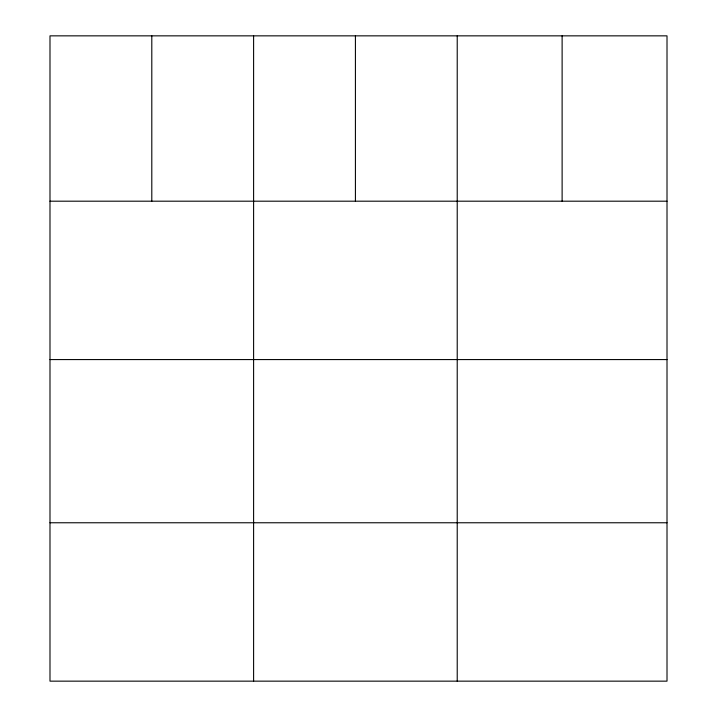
<?xml version="1.0" encoding="UTF-8"?>
<svg xmlns="http://www.w3.org/2000/svg" width="717" height="717" viewBox="0 0 717 717"><rect width="100%" height="100%" fill="white"/><g stroke="black" fill="none" stroke-linecap="round" stroke-linejoin="round"><path stroke-width="1.08" d="M667.007 201.19L667.007 681.15L49.993 681.15L49.993 35.85L667.007 35.85L667.007 201.19L49.993 201.19M49.993 359.575L667.007 359.575M49.993 522.765L667.007 522.765M562.119 35.85L562.119 201.19M457.222 35.85L457.222 681.15M355.417 35.85L355.417 201.19M253.603 35.85L253.603 681.15M151.798 35.85L151.798 201.19"/></g></svg>
